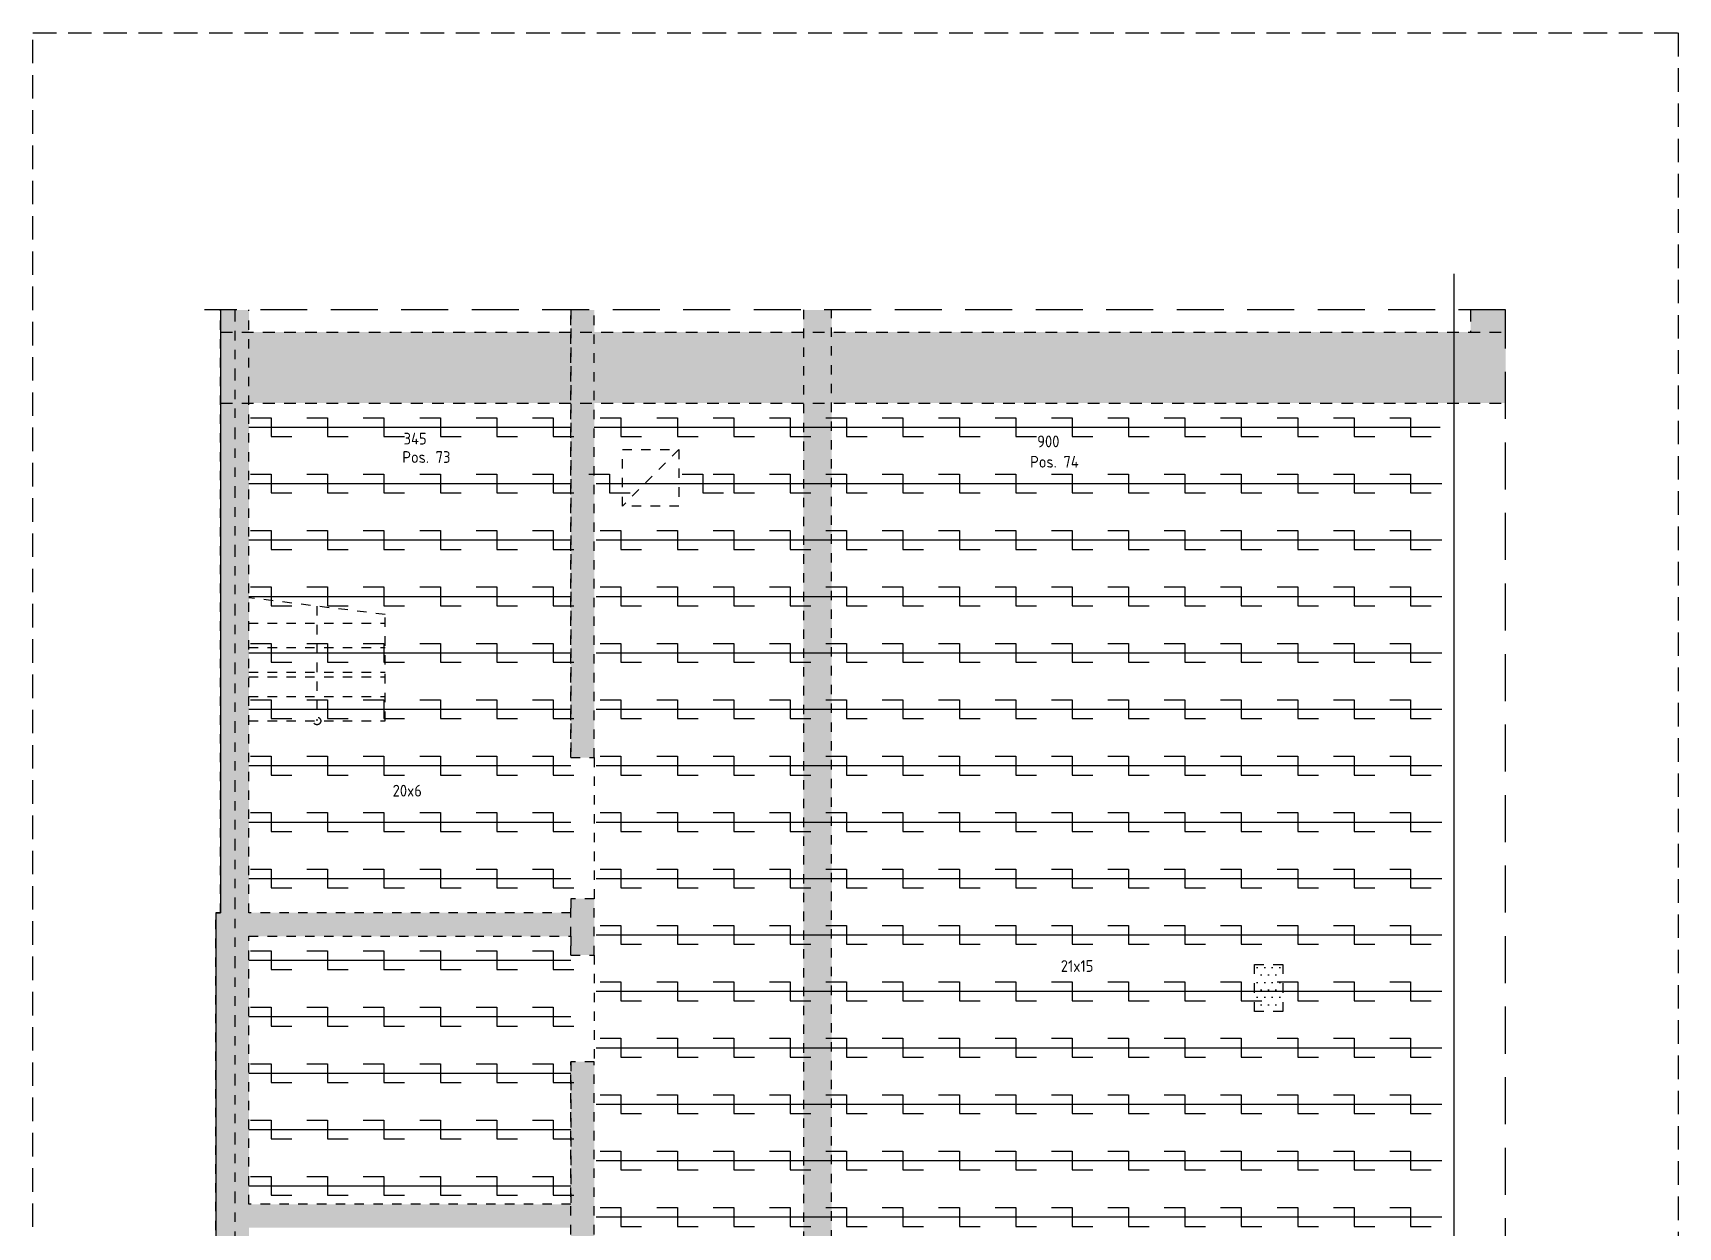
# Model space of a CAD drawing. Extents: x -59 to 99, y -34 to 56.
# Drawn here: x 56.7 to 74.21, y -20.62 to -7.92 of the extents above; entities that cross this region are included whole.
import ezdxf

# ---------------------------------------------------------------- set-up
doc = ezdxf.new("R2010")
doc.units = 0
doc.header["$LTSCALE"] = 0.5
for name, pattern in [('AUSGEZOGEN', [1000.01, 1000, 0.01]), ('DIVIDE2', [0.625, 0.25, -0.125, 0, -0.125, 0, -0.125]), ('DOT', [0.175, 0.05, -0.125]), ('GESTRICHELTX2', [1.5, 1, -0.5]), ('HIDDEN2', [0.187, 0.125, -0.062]), ('PUNKT', [0.175, 0.05, -0.125]), ('STRICHLINIE', [0.75, 0.5, -0.25]), ('VERDECKT', [0.375, 0.25, -0.125])]:
    doc.linetypes.add(name, pattern=pattern)
for name, color, linetype in [('AFB', 7, 'Continuous'), ('BETON', 7, 'Continuous'), ('DETAIL', 7, 'Continuous'), ('DRUEBER', 7, 'Continuous'), ('grau_dunkel', 7, 'Continuous'), ('grau_hell', 7, 'Continuous'), ('HILFE', 7, 'Continuous'), ('RND', 7, 'Continuous'), ('SCHRAFF', 7, 'Continuous'), ('VERDECKT', 7, 'Continuous'), ('Versprung oberseitig', 7, 'Continuous')]:
    doc.layers.add(name, color=color, linetype=linetype)
doc.layers.add('NOPLOT', color=7, linetype='Continuous', plot=False)
doc.styles.add('txt', font='isocp.shx')

msp = doc.modelspace()

# ---------------------------------------------------------------- hatches: boundary and pattern name
at = {"layer": 'grau_dunkel'}
msp.add_hatch(color=21, dxfattribs=at).paths.add_polyline_path([(72.37317, -11.10303), (72.37317, -10.86604), (72.00097, -10.86604), (72.00097, -11.10303)])
at = {"layer": 'grau_hell'}
msp.add_hatch(color=9, dxfattribs=at).paths.add_polyline_path([(72.37317, -11.85803), (72.37317, -11.10303), (58.70097, -11.10303), (58.70097, -11.85803)])
at = {"layer": 'SCHRAFF', "linetype": 'AUSGEZOGEN'}
h = msp.add_hatch(dxfattribs=at)
h.set_pattern_fill('DOTS', scale=0.05, double=1)
h.set_pattern_definition([(0, (52.35565, -48.23742), (0.0396875, 0.079375), [0, -0.079375])])
h.paths.add_polyline_path([(62.67597, -10.86604), (62.42597, -10.86604), (62.42597, -15.62803), (62.67597, -15.62803)])
h.paths.add_polyline_path([(72.37317, -31.45303), (72.37317, -31.15303), (71.42597, -31.15303), (71.42597, -24.70303), (71.66097, -24.70303), (71.66097, -24.45303), (71.04097, -24.45303), (71.04097, -24.70303), (71.17597, -24.70303), (71.17597, -31.15303), (65.17597, -31.15303), (65.17597, -24.70303), (69.03097, -24.70303), (69.03097, -24.45303), (64.80597, -24.45303), (64.80597, -24.70303), (64.92597, -24.70303), (64.92597, -31.15303), (59.00097, -31.15303), (59.00097, -24.70303), (62.79597, -24.70303), (62.79597, -24.45303), (62.67597, -24.45303), (62.67597, -23.70803), (62.42597, -23.70803), (62.42597, -24.45303), (59.00097, -24.45303), (59.00097, -20.62803), (62.42597, -20.62803), (62.42597, -21.69803), (62.67597, -21.69803), (62.67597, -18.86303), (62.42597, -18.86303), (62.42597, -20.37803), (59.00097, -20.37803), (59.00097, -17.52803), (62.42597, -17.52803), (62.42597, -17.72803), (62.67597, -17.72803), (62.67597, -17.12803), (62.42597, -17.12803), (62.42597, -17.27803), (59.00097, -17.27803), (59.00097, -10.86604), (58.70097, -10.86604), (58.70097, -17.27803), (58.65097, -17.27803), (58.65097, -31.45303)])
h = msp.add_hatch(dxfattribs=at)
h.set_pattern_fill('DOTS', scale=0.05, double=1)
h.paths.add_polyline_path([(65.20097, -11.85803), (64.90097, -11.85803), (64.90097, -22.20303), (65.95097, -22.20303), (65.95097, -21.95303), (65.20097, -21.95303)])
h.paths.add_polyline_path([(64.90097, -11.85803), (65.20097, -11.85803), (65.20097, -11.10303), (64.90097, -11.10303)])
h.paths.add_polyline_path([(64.90097, -10.86604), (64.90097, -11.10303), (65.20097, -11.10303), (65.20097, -10.86604)])
h = msp.add_hatch(dxfattribs=at)
h.set_pattern_fill('DOTS', scale=0.05, double=1)
h.paths.add_polyline_path([(70.00097, -17.82803), (69.70097, -17.82803), (69.70097, -18.32803), (70.00097, -18.32803)])

# ---------------------------------------------------------------- linework, layer by layer
at = {"layer": 'AFB', "color": 1, "linetype": 'DIVIDE2'}
msp.add_line((58.85097, -10.86604), (58.85097, -31.30303), dxfattribs=at)
at = {"layer": 'BETON', "color": 6, "linetype": 'AUSGEZOGEN'}
for p, q in [((58.70097, -10.86604), (58.70097, -17.27803)), ((58.70097, -17.27803), (58.65097, -17.27803)), ((58.65097, -17.27803), (58.65097, -31.45303))]:
    msp.add_line(p, q, dxfattribs=at)
at = {"layer": 'BETON', "color": 7, "linetype": 'DOT'}
msp.add_lwpolyline([(62.97597, -12.35303), (63.57597, -12.35303), (63.57597, -12.95303), (62.97597, -12.95303)], close=True, dxfattribs=at)
at = {"layer": 'DETAIL', "color": 102, "linetype": 'STRICHLINIE'}
msp.add_lwpolyline([(56.70327, -34.49404), (56.70327, -7.92118), (74.20802, -7.92118), (74.20802, -34.49404)], close=True, dxfattribs=at)
at = {"layer": 'DRUEBER', "color": 7, "linetype": 'PUNKT', "lineweight": -2}
for p, q in [((59.00097, -17.27803), (59.00097, -10.86604)), ((62.42597, -10.86604), (62.42597, -15.62803)), ((62.67597, -15.62803), (62.67597, -10.86604)), ((62.42597, -15.62803), (62.67597, -15.62803)), ((62.67597, -17.12803), (62.42597, -17.12803)), ((62.42597, -17.12803), (62.42597, -17.27803)), ((62.67597, -17.72803), (62.67597, -17.12803)), ((62.42597, -17.27803), (59.00097, -17.27803)), ((59.00097, -20.37803), (59.00097, -17.52803)), ((59.00097, -17.52803), (62.42597, -17.52803)), ((62.42597, -17.52803), (62.42597, -17.72803)), ((62.42597, -17.72803), (62.67597, -17.72803)), ((62.67597, -18.86303), (62.42597, -18.86303)), ((62.42597, -18.86303), (62.42597, -20.37803)), ((62.67597, -21.69803), (62.67597, -18.86303)), ((62.42597, -20.37803), (59.00097, -20.37803))]:
    msp.add_line(p, q, dxfattribs=at)
at = {"layer": 'DRUEBER', "color": 7, "linetype": 'PUNKT'}
for p, q in [((60.45097, -14.10708), (59.00097, -13.92803)), ((59.72597, -14.01755), (59.72597, -15.23803)), ((60.45097, -15.23803), (60.45097, -14.10708)), ((59.00097, -14.19803), (60.45097, -14.19803)), ((59.00097, -14.45803), (60.45097, -14.45803)), ((59.00097, -14.71803), (60.45097, -14.71803)), ((59.00097, -14.76755), (60.45097, -14.76755)), ((59.00097, -14.97803), (60.45097, -14.97803)), ((59.00097, -15.23803), (60.45097, -15.23803))]:
    msp.add_line(p, q, dxfattribs=at)
at = {"layer": 'DRUEBER', "color": 7, "linetype": 'PUNKT', "lineweight": -2}
for points in [[(72.37317, -31.45303), (58.65097, -31.45303), (58.65097, -17.27803), (58.70097, -17.27803), (58.70097, -10.86604)], [(64.90097, -10.86604), (64.90097, -22.20303), (65.95097, -22.20303), (65.95097, -21.95303), (65.20097, -21.95303), (65.20097, -10.86604)]]:
    msp.add_lwpolyline(points, dxfattribs=at)
msp.add_lwpolyline([(69.70097, -17.82803), (70.00097, -17.82803), (70.00097, -18.32803), (69.70097, -18.32803)], close=True, dxfattribs=at)
at = {"layer": 'DRUEBER', "color": 7, "linetype": 'PUNKT'}
msp.add_circle((59.72597, -15.23803), 0.04, dxfattribs=at)
at = {"layer": 'grau_dunkel', "color": 7, "linetype": 'DOT'}
msp.add_line((63.57597, -12.35303), (62.97597, -12.95303), dxfattribs=at)
at = {"layer": 'HILFE', "color": 102, "linetype": 'GESTRICHELTX2'}
for p, q in [((72.37317, -10.86604), (58.52908, -10.86604)), ((72.37317, -31.52641), (72.37317, -10.86604))]:
    msp.add_line(p, q, dxfattribs=at)
at = {"layer": 'NOPLOT', "color": 191, "linetype": 'AUSGEZOGEN'}
msp.add_line((71.82597, -20.80303), (71.82597, -10.48405), dxfattribs=at)
at = {"layer": 'RND', "color": 1, "linetype": 'AUSGEZOGEN'}
for points in [[(59.01846, -12.01303), (59.23846, -12.01303), (59.23846, -12.21303), (59.45846, -12.21303)], [(59.61846, -12.01303), (59.83846, -12.01303), (59.83846, -12.21303), (60.05846, -12.21303)], [(60.21846, -12.01303), (60.43846, -12.01303), (60.43846, -12.21303), (60.65846, -12.21303)], [(60.81846, -12.01303), (61.03846, -12.01303), (61.03846, -12.21303), (61.25846, -12.21303)], [(61.41846, -12.01303), (61.63846, -12.01303), (61.63846, -12.21303), (61.85846, -12.21303)], [(62.01846, -12.01303), (62.23846, -12.01303), (62.23846, -12.21303), (62.45846, -12.21303)], [(62.74045, -12.01303), (62.96045, -12.01303), (62.96045, -12.21303), (63.18045, -12.21303)], [(63.34045, -12.01303), (63.56045, -12.01303), (63.56045, -12.21303), (63.78045, -12.21303)], [(63.94045, -12.01303), (64.16045, -12.01303), (64.16045, -12.21303), (64.38045, -12.21303)], [(64.54045, -12.01303), (64.76045, -12.01303), (64.76045, -12.21303), (64.98045, -12.21303)], [(65.14045, -12.01303), (65.36045, -12.01303), (65.36045, -12.21303), (65.58045, -12.21303)], [(65.74045, -12.01303), (65.96045, -12.01303), (65.96045, -12.21303), (66.18045, -12.21303)], [(66.34045, -12.01303), (66.56045, -12.01303), (66.56045, -12.21303), (66.78045, -12.21303)], [(66.94045, -12.01303), (67.16045, -12.01303), (67.16045, -12.21303), (67.38045, -12.21303)], [(67.54045, -12.01303), (67.76045, -12.01303), (67.76045, -12.21303), (67.98045, -12.21303)], [(68.14045, -12.01303), (68.36045, -12.01303), (68.36045, -12.21303), (68.58045, -12.21303)], [(68.74045, -12.01303), (68.96045, -12.01303), (68.96045, -12.21303), (69.18045, -12.21303)], [(69.34045, -12.01303), (69.56045, -12.01303), (69.56045, -12.21303), (69.78045, -12.21303)], [(69.94045, -12.01303), (70.16045, -12.01303), (70.16045, -12.21303), (70.38045, -12.21303)], [(70.54045, -12.01303), (70.76045, -12.01303), (70.76045, -12.21303), (70.98045, -12.21303)], [(71.14045, -12.01303), (71.36045, -12.01303), (71.36045, -12.21303), (71.58045, -12.21303)], [(59.00097, -12.11303), (62.42597, -12.11303)], [(62.67597, -12.11303), (71.67597, -12.11303)], [(59.00097, -12.71303), (62.42597, -12.71303)], [(59.01846, -12.61303), (59.23846, -12.61303), (59.23846, -12.81303), (59.45846, -12.81303)], [(59.61846, -12.61303), (59.83846, -12.61303), (59.83846, -12.81303), (60.05846, -12.81303)], [(60.21846, -12.61303), (60.43846, -12.61303), (60.43846, -12.81303), (60.65846, -12.81303)], [(60.81846, -12.61303), (61.03846, -12.61303), (61.03846, -12.81303), (61.25846, -12.81303)], [(61.41846, -12.61303), (61.63846, -12.61303), (61.63846, -12.81303), (61.85846, -12.81303)], [(62.01846, -12.61303), (62.23846, -12.61303), (62.23846, -12.81303), (62.45846, -12.81303)], [(62.61975, -12.61303), (62.83975, -12.61303), (62.83975, -12.81303), (63.05975, -12.81303)], [(62.6951, -12.71303), (71.6951, -12.71303)], [(63.6107, -12.61303), (63.8307, -12.61303), (63.8307, -12.81303), (64.0507, -12.81303)], [(63.94045, -12.61303), (64.16045, -12.61303), (64.16045, -12.81303), (64.38045, -12.81303)], [(64.54045, -12.61303), (64.76045, -12.61303), (64.76045, -12.81303), (64.98045, -12.81303)], [(65.14045, -12.61303), (65.36045, -12.61303), (65.36045, -12.81303), (65.58045, -12.81303)], [(65.74045, -12.61303), (65.96045, -12.61303), (65.96045, -12.81303), (66.18045, -12.81303)], [(66.34045, -12.61303), (66.56045, -12.61303), (66.56045, -12.81303), (66.78045, -12.81303)], [(66.94045, -12.61303), (67.16045, -12.61303), (67.16045, -12.81303), (67.38045, -12.81303)], [(67.54045, -12.61303), (67.76045, -12.61303), (67.76045, -12.81303), (67.98045, -12.81303)], [(68.14045, -12.61303), (68.36045, -12.61303), (68.36045, -12.81303), (68.58045, -12.81303)], [(68.74045, -12.61303), (68.96045, -12.61303), (68.96045, -12.81303), (69.18045, -12.81303)], [(69.34045, -12.61303), (69.56045, -12.61303), (69.56045, -12.81303), (69.78045, -12.81303)], [(69.94045, -12.61303), (70.16045, -12.61303), (70.16045, -12.81303), (70.38045, -12.81303)], [(70.54045, -12.61303), (70.76045, -12.61303), (70.76045, -12.81303), (70.98045, -12.81303)], [(71.14045, -12.61303), (71.36045, -12.61303), (71.36045, -12.81303), (71.58045, -12.81303)], [(59.01846, -13.21303), (59.23846, -13.21303), (59.23846, -13.41303), (59.45846, -13.41303)], [(59.61846, -13.21303), (59.83846, -13.21303), (59.83846, -13.41303), (60.05846, -13.41303)], [(60.21846, -13.21303), (60.43846, -13.21303), (60.43846, -13.41303), (60.65846, -13.41303)], [(60.81846, -13.21303), (61.03846, -13.21303), (61.03846, -13.41303), (61.25846, -13.41303)], [(61.41846, -13.21303), (61.63846, -13.21303), (61.63846, -13.41303), (61.85846, -13.41303)], [(62.01846, -13.21303), (62.23846, -13.21303), (62.23846, -13.41303), (62.45846, -13.41303)], [(62.74045, -13.21303), (62.96045, -13.21303), (62.96045, -13.41303), (63.18045, -13.41303)], [(63.34045, -13.21303), (63.56045, -13.21303), (63.56045, -13.41303), (63.78045, -13.41303)], [(63.94045, -13.21303), (64.16045, -13.21303), (64.16045, -13.41303), (64.38045, -13.41303)], [(64.54045, -13.21303), (64.76045, -13.21303), (64.76045, -13.41303), (64.98045, -13.41303)], [(65.14045, -13.21303), (65.36045, -13.21303), (65.36045, -13.41303), (65.58045, -13.41303)], [(65.74045, -13.21303), (65.96045, -13.21303), (65.96045, -13.41303), (66.18045, -13.41303)], [(66.34045, -13.21303), (66.56045, -13.21303), (66.56045, -13.41303), (66.78045, -13.41303)], [(66.94045, -13.21303), (67.16045, -13.21303), (67.16045, -13.41303), (67.38045, -13.41303)], [(67.54045, -13.21303), (67.76045, -13.21303), (67.76045, -13.41303), (67.98045, -13.41303)], [(68.14045, -13.21303), (68.36045, -13.21303), (68.36045, -13.41303), (68.58045, -13.41303)], [(68.74045, -13.21303), (68.96045, -13.21303), (68.96045, -13.41303), (69.18045, -13.41303)], [(69.34045, -13.21303), (69.56045, -13.21303), (69.56045, -13.41303), (69.78045, -13.41303)], [(69.94045, -13.21303), (70.16045, -13.21303), (70.16045, -13.41303), (70.38045, -13.41303)], [(70.54045, -13.21303), (70.76045, -13.21303), (70.76045, -13.41303), (70.98045, -13.41303)], [(71.14045, -13.21303), (71.36045, -13.21303), (71.36045, -13.41303), (71.58045, -13.41303)], [(59.00097, -13.31303), (62.42597, -13.31303)], [(62.6951, -13.31303), (71.6951, -13.31303)], [(59.01846, -13.81303), (59.23846, -13.81303), (59.23846, -14.01303), (59.45846, -14.01303)], [(59.61846, -13.81303), (59.83846, -13.81303), (59.83846, -14.01303), (60.05846, -14.01303)], [(60.21846, -13.81303), (60.43846, -13.81303), (60.43846, -14.01303), (60.65846, -14.01303)], [(60.81846, -13.81303), (61.03846, -13.81303), (61.03846, -14.01303), (61.25846, -14.01303)], [(61.41846, -13.81303), (61.63846, -13.81303), (61.63846, -14.01303), (61.85846, -14.01303)], [(62.01846, -13.81303), (62.23846, -13.81303), (62.23846, -14.01303), (62.45846, -14.01303)], [(62.74045, -13.81303), (62.96045, -13.81303), (62.96045, -14.01303), (63.18045, -14.01303)], [(63.34045, -13.81303), (63.56045, -13.81303), (63.56045, -14.01303), (63.78045, -14.01303)], [(63.94045, -13.81303), (64.16045, -13.81303), (64.16045, -14.01303), (64.38045, -14.01303)], [(64.54045, -13.81303), (64.76045, -13.81303), (64.76045, -14.01303), (64.98045, -14.01303)], [(65.14045, -13.81303), (65.36045, -13.81303), (65.36045, -14.01303), (65.58045, -14.01303)], [(65.74045, -13.81303), (65.96045, -13.81303), (65.96045, -14.01303), (66.18045, -14.01303)], [(66.34045, -13.81303), (66.56045, -13.81303), (66.56045, -14.01303), (66.78045, -14.01303)], [(66.94045, -13.81303), (67.16045, -13.81303), (67.16045, -14.01303), (67.38045, -14.01303)], [(67.54045, -13.81303), (67.76045, -13.81303), (67.76045, -14.01303), (67.98045, -14.01303)], [(68.14045, -13.81303), (68.36045, -13.81303), (68.36045, -14.01303), (68.58045, -14.01303)], [(68.74045, -13.81303), (68.96045, -13.81303), (68.96045, -14.01303), (69.18045, -14.01303)], [(69.34045, -13.81303), (69.56045, -13.81303), (69.56045, -14.01303), (69.78045, -14.01303)], [(69.94045, -13.81303), (70.16045, -13.81303), (70.16045, -14.01303), (70.38045, -14.01303)], [(70.54045, -13.81303), (70.76045, -13.81303), (70.76045, -14.01303), (70.98045, -14.01303)], [(71.14045, -13.81303), (71.36045, -13.81303), (71.36045, -14.01303), (71.58045, -14.01303)], [(59.00097, -13.91303), (62.42597, -13.91303)], [(62.6951, -13.91303), (71.6951, -13.91303)], [(59.00097, -14.51303), (62.42597, -14.51303)], [(59.01846, -14.41303), (59.23846, -14.41303), (59.23846, -14.61303), (59.45846, -14.61303)], [(59.61846, -14.41303), (59.83846, -14.41303), (59.83846, -14.61303), (60.05846, -14.61303)], [(60.21846, -14.41303), (60.43846, -14.41303), (60.43846, -14.61303), (60.65846, -14.61303)], [(60.81846, -14.41303), (61.03846, -14.41303), (61.03846, -14.61303), (61.25846, -14.61303)], [(61.41846, -14.41303), (61.63846, -14.41303), (61.63846, -14.61303), (61.85846, -14.61303)], [(62.01846, -14.41303), (62.23846, -14.41303), (62.23846, -14.61303), (62.45846, -14.61303)], [(62.6951, -14.51303), (71.6951, -14.51303)], [(62.74045, -14.41303), (62.96045, -14.41303), (62.96045, -14.61303), (63.18045, -14.61303)], [(63.34045, -14.41303), (63.56045, -14.41303), (63.56045, -14.61303), (63.78045, -14.61303)], [(63.94045, -14.41303), (64.16045, -14.41303), (64.16045, -14.61303), (64.38045, -14.61303)], [(64.54045, -14.41303), (64.76045, -14.41303), (64.76045, -14.61303), (64.98045, -14.61303)], [(65.14045, -14.41303), (65.36045, -14.41303), (65.36045, -14.61303), (65.58045, -14.61303)], [(65.74045, -14.41303), (65.96045, -14.41303), (65.96045, -14.61303), (66.18045, -14.61303)], [(66.34045, -14.41303), (66.56045, -14.41303), (66.56045, -14.61303), (66.78045, -14.61303)], [(66.94045, -14.41303), (67.16045, -14.41303), (67.16045, -14.61303), (67.38045, -14.61303)], [(67.54045, -14.41303), (67.76045, -14.41303), (67.76045, -14.61303), (67.98045, -14.61303)], [(68.14045, -14.41303), (68.36045, -14.41303), (68.36045, -14.61303), (68.58045, -14.61303)], [(68.74045, -14.41303), (68.96045, -14.41303), (68.96045, -14.61303), (69.18045, -14.61303)], [(69.34045, -14.41303), (69.56045, -14.41303), (69.56045, -14.61303), (69.78045, -14.61303)], [(69.94045, -14.41303), (70.16045, -14.41303), (70.16045, -14.61303), (70.38045, -14.61303)], [(70.54045, -14.41303), (70.76045, -14.41303), (70.76045, -14.61303), (70.98045, -14.61303)], [(71.14045, -14.41303), (71.36045, -14.41303), (71.36045, -14.61303), (71.58045, -14.61303)], [(59.01846, -15.01303), (59.23846, -15.01303), (59.23846, -15.21303), (59.45846, -15.21303)], [(59.61846, -15.01303), (59.83846, -15.01303), (59.83846, -15.21303), (60.05846, -15.21303)], [(60.21846, -15.01303), (60.43846, -15.01303), (60.43846, -15.21303), (60.65846, -15.21303)], [(60.81846, -15.01303), (61.03846, -15.01303), (61.03846, -15.21303), (61.25846, -15.21303)], [(61.41846, -15.01303), (61.63846, -15.01303), (61.63846, -15.21303), (61.85846, -15.21303)], [(62.01846, -15.01303), (62.23846, -15.01303), (62.23846, -15.21303), (62.45846, -15.21303)], [(62.74045, -15.01303), (62.96045, -15.01303), (62.96045, -15.21303), (63.18045, -15.21303)], [(63.34045, -15.01303), (63.56045, -15.01303), (63.56045, -15.21303), (63.78045, -15.21303)], [(63.94045, -15.01303), (64.16045, -15.01303), (64.16045, -15.21303), (64.38045, -15.21303)], [(64.54045, -15.01303), (64.76045, -15.01303), (64.76045, -15.21303), (64.98045, -15.21303)], [(65.14045, -15.01303), (65.36045, -15.01303), (65.36045, -15.21303), (65.58045, -15.21303)], [(65.74045, -15.01303), (65.96045, -15.01303), (65.96045, -15.21303), (66.18045, -15.21303)], [(66.34045, -15.01303), (66.56045, -15.01303), (66.56045, -15.21303), (66.78045, -15.21303)], [(66.94045, -15.01303), (67.16045, -15.01303), (67.16045, -15.21303), (67.38045, -15.21303)], [(67.54045, -15.01303), (67.76045, -15.01303), (67.76045, -15.21303), (67.98045, -15.21303)], [(68.14045, -15.01303), (68.36045, -15.01303), (68.36045, -15.21303), (68.58045, -15.21303)], [(68.74045, -15.01303), (68.96045, -15.01303), (68.96045, -15.21303), (69.18045, -15.21303)], [(69.34045, -15.01303), (69.56045, -15.01303), (69.56045, -15.21303), (69.78045, -15.21303)], [(69.94045, -15.01303), (70.16045, -15.01303), (70.16045, -15.21303), (70.38045, -15.21303)], [(70.54045, -15.01303), (70.76045, -15.01303), (70.76045, -15.21303), (70.98045, -15.21303)], [(71.14045, -15.01303), (71.36045, -15.01303), (71.36045, -15.21303), (71.58045, -15.21303)], [(59.00097, -15.11303), (62.42597, -15.11303)], [(62.6951, -15.11303), (71.6951, -15.11303)], [(59.00097, -15.71303), (62.42597, -15.71303)], [(59.01846, -15.61303), (59.23846, -15.61303), (59.23846, -15.81303), (59.45846, -15.81303)], [(59.61846, -15.61303), (59.83846, -15.61303), (59.83846, -15.81303), (60.05846, -15.81303)], [(60.21846, -15.61303), (60.43846, -15.61303), (60.43846, -15.81303), (60.65846, -15.81303)], [(60.81846, -15.61303), (61.03846, -15.61303), (61.03846, -15.81303), (61.25846, -15.81303)], [(61.41846, -15.61303), (61.63846, -15.61303), (61.63846, -15.81303), (61.85846, -15.81303)], [(62.01846, -15.61303), (62.23846, -15.61303), (62.23846, -15.81303), (62.45846, -15.81303)], [(62.6951, -15.71303), (71.6951, -15.71303)], [(62.74045, -15.61303), (62.96045, -15.61303), (62.96045, -15.81303), (63.18045, -15.81303)], [(63.34045, -15.61303), (63.56045, -15.61303), (63.56045, -15.81303), (63.78045, -15.81303)], [(63.94045, -15.61303), (64.16045, -15.61303), (64.16045, -15.81303), (64.38045, -15.81303)], [(64.54045, -15.61303), (64.76045, -15.61303), (64.76045, -15.81303), (64.98045, -15.81303)], [(65.14045, -15.61303), (65.36045, -15.61303), (65.36045, -15.81303), (65.58045, -15.81303)], [(65.74045, -15.61303), (65.96045, -15.61303), (65.96045, -15.81303), (66.18045, -15.81303)], [(66.34045, -15.61303), (66.56045, -15.61303), (66.56045, -15.81303), (66.78045, -15.81303)], [(66.94045, -15.61303), (67.16045, -15.61303), (67.16045, -15.81303), (67.38045, -15.81303)], [(67.54045, -15.61303), (67.76045, -15.61303), (67.76045, -15.81303), (67.98045, -15.81303)], [(68.14045, -15.61303), (68.36045, -15.61303), (68.36045, -15.81303), (68.58045, -15.81303)], [(68.74045, -15.61303), (68.96045, -15.61303), (68.96045, -15.81303), (69.18045, -15.81303)], [(69.34045, -15.61303), (69.56045, -15.61303), (69.56045, -15.81303), (69.78045, -15.81303)], [(69.94045, -15.61303), (70.16045, -15.61303), (70.16045, -15.81303), (70.38045, -15.81303)], [(70.54045, -15.61303), (70.76045, -15.61303), (70.76045, -15.81303), (70.98045, -15.81303)], [(71.14045, -15.61303), (71.36045, -15.61303), (71.36045, -15.81303), (71.58045, -15.81303)], [(59.01846, -16.21303), (59.23846, -16.21303), (59.23846, -16.41303), (59.45846, -16.41303)], [(59.61846, -16.21303), (59.83846, -16.21303), (59.83846, -16.41303), (60.05846, -16.41303)], [(60.21846, -16.21303), (60.43846, -16.21303), (60.43846, -16.41303), (60.65846, -16.41303)], [(60.81846, -16.21303), (61.03846, -16.21303), (61.03846, -16.41303), (61.25846, -16.41303)], [(61.41846, -16.21303), (61.63846, -16.21303), (61.63846, -16.41303), (61.85846, -16.41303)], [(62.01846, -16.21303), (62.23846, -16.21303), (62.23846, -16.41303), (62.45846, -16.41303)], [(62.74045, -16.21303), (62.96045, -16.21303), (62.96045, -16.41303), (63.18045, -16.41303)], [(63.34045, -16.21303), (63.56045, -16.21303), (63.56045, -16.41303), (63.78045, -16.41303)], [(63.94045, -16.21303), (64.16045, -16.21303), (64.16045, -16.41303), (64.38045, -16.41303)], [(64.54045, -16.21303), (64.76045, -16.21303), (64.76045, -16.41303), (64.98045, -16.41303)], [(65.14045, -16.21303), (65.36045, -16.21303), (65.36045, -16.41303), (65.58045, -16.41303)], [(65.74045, -16.21303), (65.96045, -16.21303), (65.96045, -16.41303), (66.18045, -16.41303)], [(66.34045, -16.21303), (66.56045, -16.21303), (66.56045, -16.41303), (66.78045, -16.41303)], [(66.94045, -16.21303), (67.16045, -16.21303), (67.16045, -16.41303), (67.38045, -16.41303)], [(67.54045, -16.21303), (67.76045, -16.21303), (67.76045, -16.41303), (67.98045, -16.41303)], [(68.14045, -16.21303), (68.36045, -16.21303), (68.36045, -16.41303), (68.58045, -16.41303)], [(68.74045, -16.21303), (68.96045, -16.21303), (68.96045, -16.41303), (69.18045, -16.41303)], [(69.34045, -16.21303), (69.56045, -16.21303), (69.56045, -16.41303), (69.78045, -16.41303)], [(69.94045, -16.21303), (70.16045, -16.21303), (70.16045, -16.41303), (70.38045, -16.41303)], [(70.54045, -16.21303), (70.76045, -16.21303), (70.76045, -16.41303), (70.98045, -16.41303)], [(71.14045, -16.21303), (71.36045, -16.21303), (71.36045, -16.41303), (71.58045, -16.41303)], [(59.00097, -16.31303), (62.42597, -16.31303)], [(62.6951, -16.31303), (71.6951, -16.31303)], [(59.00097, -16.91303), (62.42597, -16.91303)], [(59.01846, -16.81303), (59.23846, -16.81303), (59.23846, -17.01303), (59.45846, -17.01303)], [(59.61846, -16.81303), (59.83846, -16.81303), (59.83846, -17.01303), (60.05846, -17.01303)], [(60.21846, -16.81303), (60.43846, -16.81303), (60.43846, -17.01303), (60.65846, -17.01303)], [(60.81846, -16.81303), (61.03846, -16.81303), (61.03846, -17.01303), (61.25846, -17.01303)], [(61.41846, -16.81303), (61.63846, -16.81303), (61.63846, -17.01303), (61.85846, -17.01303)], [(62.01846, -16.81303), (62.23846, -16.81303), (62.23846, -17.01303), (62.45846, -17.01303)], [(62.6951, -16.91303), (71.6951, -16.91303)], [(62.74045, -16.81303), (62.96045, -16.81303), (62.96045, -17.01303), (63.18045, -17.01303)], [(63.34045, -16.81303), (63.56045, -16.81303), (63.56045, -17.01303), (63.78045, -17.01303)], [(63.94045, -16.81303), (64.16045, -16.81303), (64.16045, -17.01303), (64.38045, -17.01303)], [(64.54045, -16.81303), (64.76045, -16.81303), (64.76045, -17.01303), (64.98045, -17.01303)], [(65.14045, -16.81303), (65.36045, -16.81303), (65.36045, -17.01303), (65.58045, -17.01303)], [(65.74045, -16.81303), (65.96045, -16.81303), (65.96045, -17.01303), (66.18045, -17.01303)], [(66.34045, -16.81303), (66.56045, -16.81303), (66.56045, -17.01303), (66.78045, -17.01303)], [(66.94045, -16.81303), (67.16045, -16.81303), (67.16045, -17.01303), (67.38045, -17.01303)], [(67.54045, -16.81303), (67.76045, -16.81303), (67.76045, -17.01303), (67.98045, -17.01303)], [(68.14045, -16.81303), (68.36045, -16.81303), (68.36045, -17.01303), (68.58045, -17.01303)], [(68.74045, -16.81303), (68.96045, -16.81303), (68.96045, -17.01303), (69.18045, -17.01303)], [(69.34045, -16.81303), (69.56045, -16.81303), (69.56045, -17.01303), (69.78045, -17.01303)], [(69.94045, -16.81303), (70.16045, -16.81303), (70.16045, -17.01303), (70.38045, -17.01303)], [(70.54045, -16.81303), (70.76045, -16.81303), (70.76045, -17.01303), (70.98045, -17.01303)], [(71.14045, -16.81303), (71.36045, -16.81303), (71.36045, -17.01303), (71.58045, -17.01303)], [(62.74045, -17.41303), (62.96045, -17.41303), (62.96045, -17.61303), (63.18045, -17.61303)], [(63.34045, -17.41303), (63.56045, -17.41303), (63.56045, -17.61303), (63.78045, -17.61303)], [(63.94045, -17.41303), (64.16045, -17.41303), (64.16045, -17.61303), (64.38045, -17.61303)], [(64.54045, -17.41303), (64.76045, -17.41303), (64.76045, -17.61303), (64.98045, -17.61303)], [(65.14045, -17.41303), (65.36045, -17.41303), (65.36045, -17.61303), (65.58045, -17.61303)], [(65.74045, -17.41303), (65.96045, -17.41303), (65.96045, -17.61303), (66.18045, -17.61303)], [(66.34045, -17.41303), (66.56045, -17.41303), (66.56045, -17.61303), (66.78045, -17.61303)], [(66.94045, -17.41303), (67.16045, -17.41303), (67.16045, -17.61303), (67.38045, -17.61303)], [(67.54045, -17.41303), (67.76045, -17.41303), (67.76045, -17.61303), (67.98045, -17.61303)], [(68.14045, -17.41303), (68.36045, -17.41303), (68.36045, -17.61303), (68.58045, -17.61303)], [(68.74045, -17.41303), (68.96045, -17.41303), (68.96045, -17.61303), (69.18045, -17.61303)], [(69.34045, -17.41303), (69.56045, -17.41303), (69.56045, -17.61303), (69.78045, -17.61303)], [(69.94045, -17.41303), (70.16045, -17.41303), (70.16045, -17.61303), (70.38045, -17.61303)], [(70.54045, -17.41303), (70.76045, -17.41303), (70.76045, -17.61303), (70.98045, -17.61303)], [(71.14045, -17.41303), (71.36045, -17.41303), (71.36045, -17.61303), (71.58045, -17.61303)], [(62.6951, -17.51303), (71.6951, -17.51303)], [(59.00097, -17.78278), (62.42597, -17.78278)], [(59.01846, -17.68278), (59.23846, -17.68278), (59.23846, -17.88278), (59.45846, -17.88278)], [(59.61846, -17.68278), (59.83846, -17.68278), (59.83846, -17.88278), (60.05846, -17.88278)], [(60.21846, -17.68278), (60.43846, -17.68278), (60.43846, -17.88278), (60.65846, -17.88278)], [(60.81846, -17.68278), (61.03846, -17.68278), (61.03846, -17.88278), (61.25846, -17.88278)], [(61.41846, -17.68278), (61.63846, -17.68278), (61.63846, -17.88278), (61.85846, -17.88278)], [(62.01846, -17.68278), (62.23846, -17.68278), (62.23846, -17.88278), (62.45846, -17.88278)], [(62.74045, -18.01303), (62.96045, -18.01303), (62.96045, -18.21303), (63.18045, -18.21303)], [(63.34045, -18.01303), (63.56045, -18.01303), (63.56045, -18.21303), (63.78045, -18.21303)], [(63.94045, -18.01303), (64.16045, -18.01303), (64.16045, -18.21303), (64.38045, -18.21303)], [(64.54045, -18.01303), (64.76045, -18.01303), (64.76045, -18.21303), (64.98045, -18.21303)], [(65.14045, -18.01303), (65.36045, -18.01303), (65.36045, -18.21303), (65.58045, -18.21303)], [(65.74045, -18.01303), (65.96045, -18.01303), (65.96045, -18.21303), (66.18045, -18.21303)], [(66.34045, -18.01303), (66.56045, -18.01303), (66.56045, -18.21303), (66.78045, -18.21303)], [(66.94045, -18.01303), (67.16045, -18.01303), (67.16045, -18.21303), (67.38045, -18.21303)], [(67.54045, -18.01303), (67.76045, -18.01303), (67.76045, -18.21303), (67.98045, -18.21303)], [(68.14045, -18.01303), (68.36045, -18.01303), (68.36045, -18.21303), (68.58045, -18.21303)], [(68.74045, -18.01303), (68.96045, -18.01303), (68.96045, -18.21303), (69.18045, -18.21303)], [(69.34045, -18.01303), (69.56045, -18.01303), (69.56045, -18.21303), (69.78045, -18.21303)], [(69.94045, -18.01303), (70.16045, -18.01303), (70.16045, -18.21303), (70.38045, -18.21303)], [(70.54045, -18.01303), (70.76045, -18.01303), (70.76045, -18.21303), (70.98045, -18.21303)], [(71.14045, -18.01303), (71.36045, -18.01303), (71.36045, -18.21303), (71.58045, -18.21303)], [(62.6951, -18.11303), (71.6951, -18.11303)], [(59.01846, -18.28278), (59.23846, -18.28278), (59.23846, -18.48278), (59.45846, -18.48278)], [(59.61846, -18.28278), (59.83846, -18.28278), (59.83846, -18.48278), (60.05846, -18.48278)], [(60.21846, -18.28278), (60.43846, -18.28278), (60.43846, -18.48278), (60.65846, -18.48278)], [(60.81846, -18.28278), (61.03846, -18.28278), (61.03846, -18.48278), (61.25846, -18.48278)], [(61.41846, -18.28278), (61.63846, -18.28278), (61.63846, -18.48278), (61.85846, -18.48278)], [(62.01846, -18.28278), (62.23846, -18.28278), (62.23846, -18.48278), (62.45846, -18.48278)], [(59.00097, -18.38278), (62.42597, -18.38278)], [(62.6951, -18.71303), (71.6951, -18.71303)], [(62.74045, -18.61303), (62.96045, -18.61303), (62.96045, -18.81303), (63.18045, -18.81303)], [(63.34045, -18.61303), (63.56045, -18.61303), (63.56045, -18.81303), (63.78045, -18.81303)], [(63.94045, -18.61303), (64.16045, -18.61303), (64.16045, -18.81303), (64.38045, -18.81303)], [(64.54045, -18.61303), (64.76045, -18.61303), (64.76045, -18.81303), (64.98045, -18.81303)], [(65.14045, -18.61303), (65.36045, -18.61303), (65.36045, -18.81303), (65.58045, -18.81303)], [(65.74045, -18.61303), (65.96045, -18.61303), (65.96045, -18.81303), (66.18045, -18.81303)], [(66.34045, -18.61303), (66.56045, -18.61303), (66.56045, -18.81303), (66.78045, -18.81303)], [(66.94045, -18.61303), (67.16045, -18.61303), (67.16045, -18.81303), (67.38045, -18.81303)], [(67.54045, -18.61303), (67.76045, -18.61303), (67.76045, -18.81303), (67.98045, -18.81303)], [(68.14045, -18.61303), (68.36045, -18.61303), (68.36045, -18.81303), (68.58045, -18.81303)], [(68.74045, -18.61303), (68.96045, -18.61303), (68.96045, -18.81303), (69.18045, -18.81303)], [(69.34045, -18.61303), (69.56045, -18.61303), (69.56045, -18.81303), (69.78045, -18.81303)], [(69.94045, -18.61303), (70.16045, -18.61303), (70.16045, -18.81303), (70.38045, -18.81303)], [(70.54045, -18.61303), (70.76045, -18.61303), (70.76045, -18.81303), (70.98045, -18.81303)], [(71.14045, -18.61303), (71.36045, -18.61303), (71.36045, -18.81303), (71.58045, -18.81303)], [(59.01846, -18.88278), (59.23846, -18.88278), (59.23846, -19.08278), (59.45846, -19.08278)], [(59.61846, -18.88278), (59.83846, -18.88278), (59.83846, -19.08278), (60.05846, -19.08278)], [(60.21846, -18.88278), (60.43846, -18.88278), (60.43846, -19.08278), (60.65846, -19.08278)], [(60.81846, -18.88278), (61.03846, -18.88278), (61.03846, -19.08278), (61.25846, -19.08278)], [(61.41846, -18.88278), (61.63846, -18.88278), (61.63846, -19.08278), (61.85846, -19.08278)], [(62.01846, -18.88278), (62.23846, -18.88278), (62.23846, -19.08278), (62.45846, -19.08278)], [(59.00097, -18.98278), (62.42597, -18.98278)], [(62.74045, -19.21303), (62.96045, -19.21303), (62.96045, -19.41303), (63.18045, -19.41303)], [(63.34045, -19.21303), (63.56045, -19.21303), (63.56045, -19.41303), (63.78045, -19.41303)], [(63.94045, -19.21303), (64.16045, -19.21303), (64.16045, -19.41303), (64.38045, -19.41303)], [(64.54045, -19.21303), (64.76045, -19.21303), (64.76045, -19.41303), (64.98045, -19.41303)], [(65.14045, -19.21303), (65.36045, -19.21303), (65.36045, -19.41303), (65.58045, -19.41303)], [(65.74045, -19.21303), (65.96045, -19.21303), (65.96045, -19.41303), (66.18045, -19.41303)], [(66.34045, -19.21303), (66.56045, -19.21303), (66.56045, -19.41303), (66.78045, -19.41303)], [(66.94045, -19.21303), (67.16045, -19.21303), (67.16045, -19.41303), (67.38045, -19.41303)], [(67.54045, -19.21303), (67.76045, -19.21303), (67.76045, -19.41303), (67.98045, -19.41303)], [(68.14045, -19.21303), (68.36045, -19.21303), (68.36045, -19.41303), (68.58045, -19.41303)], [(68.74045, -19.21303), (68.96045, -19.21303), (68.96045, -19.41303), (69.18045, -19.41303)], [(69.34045, -19.21303), (69.56045, -19.21303), (69.56045, -19.41303), (69.78045, -19.41303)], [(69.94045, -19.21303), (70.16045, -19.21303), (70.16045, -19.41303), (70.38045, -19.41303)], [(70.54045, -19.21303), (70.76045, -19.21303), (70.76045, -19.41303), (70.98045, -19.41303)], [(71.14045, -19.21303), (71.36045, -19.21303), (71.36045, -19.41303), (71.58045, -19.41303)], [(62.6951, -19.31303), (71.6951, -19.31303)], [(59.00097, -19.58278), (62.42597, -19.58278)], [(59.01846, -19.48278), (59.23846, -19.48278), (59.23846, -19.68278), (59.45846, -19.68278)], [(59.61846, -19.48278), (59.83846, -19.48278), (59.83846, -19.68278), (60.05846, -19.68278)], [(60.21846, -19.48278), (60.43846, -19.48278), (60.43846, -19.68278), (60.65846, -19.68278)], [(60.81846, -19.48278), (61.03846, -19.48278), (61.03846, -19.68278), (61.25846, -19.68278)], [(61.41846, -19.48278), (61.63846, -19.48278), (61.63846, -19.68278), (61.85846, -19.68278)], [(62.01846, -19.48278), (62.23846, -19.48278), (62.23846, -19.68278), (62.45846, -19.68278)], [(62.6951, -19.91303), (71.6951, -19.91303)], [(62.74045, -19.81303), (62.96045, -19.81303), (62.96045, -20.01303), (63.18045, -20.01303)], [(63.34045, -19.81303), (63.56045, -19.81303), (63.56045, -20.01303), (63.78045, -20.01303)], [(63.94045, -19.81303), (64.16045, -19.81303), (64.16045, -20.01303), (64.38045, -20.01303)], [(64.54045, -19.81303), (64.76045, -19.81303), (64.76045, -20.01303), (64.98045, -20.01303)], [(65.14045, -19.81303), (65.36045, -19.81303), (65.36045, -20.01303), (65.58045, -20.01303)], [(65.74045, -19.81303), (65.96045, -19.81303), (65.96045, -20.01303), (66.18045, -20.01303)], [(66.34045, -19.81303), (66.56045, -19.81303), (66.56045, -20.01303), (66.78045, -20.01303)], [(66.94045, -19.81303), (67.16045, -19.81303), (67.16045, -20.01303), (67.38045, -20.01303)], [(67.54045, -19.81303), (67.76045, -19.81303), (67.76045, -20.01303), (67.98045, -20.01303)], [(68.14045, -19.81303), (68.36045, -19.81303), (68.36045, -20.01303), (68.58045, -20.01303)], [(68.74045, -19.81303), (68.96045, -19.81303), (68.96045, -20.01303), (69.18045, -20.01303)], [(69.34045, -19.81303), (69.56045, -19.81303), (69.56045, -20.01303), (69.78045, -20.01303)], [(69.94045, -19.81303), (70.16045, -19.81303), (70.16045, -20.01303), (70.38045, -20.01303)], [(70.54045, -19.81303), (70.76045, -19.81303), (70.76045, -20.01303), (70.98045, -20.01303)], [(71.14045, -19.81303), (71.36045, -19.81303), (71.36045, -20.01303), (71.58045, -20.01303)], [(59.01846, -20.08278), (59.23846, -20.08278), (59.23846, -20.28278), (59.45846, -20.28278)], [(59.61846, -20.08278), (59.83846, -20.08278), (59.83846, -20.28278), (60.05846, -20.28278)], [(60.21846, -20.08278), (60.43846, -20.08278), (60.43846, -20.28278), (60.65846, -20.28278)], [(60.81846, -20.08278), (61.03846, -20.08278), (61.03846, -20.28278), (61.25846, -20.28278)], [(61.41846, -20.08278), (61.63846, -20.08278), (61.63846, -20.28278), (61.85846, -20.28278)], [(62.01846, -20.08278), (62.23846, -20.08278), (62.23846, -20.28278), (62.45846, -20.28278)], [(59.00097, -20.18278), (62.42597, -20.18278)], [(62.74045, -20.41303), (62.96045, -20.41303), (62.96045, -20.61303), (63.18045, -20.61303)], [(63.34045, -20.41303), (63.56045, -20.41303), (63.56045, -20.61303), (63.78045, -20.61303)], [(63.94045, -20.41303), (64.16045, -20.41303), (64.16045, -20.61303), (64.38045, -20.61303)], [(64.54045, -20.41303), (64.76045, -20.41303), (64.76045, -20.61303), (64.98045, -20.61303)], [(65.14045, -20.41303), (65.36045, -20.41303), (65.36045, -20.61303), (65.58045, -20.61303)], [(65.74045, -20.41303), (65.96045, -20.41303), (65.96045, -20.61303), (66.18045, -20.61303)], [(66.34045, -20.41303), (66.56045, -20.41303), (66.56045, -20.61303), (66.78045, -20.61303)], [(66.94045, -20.41303), (67.16045, -20.41303), (67.16045, -20.61303), (67.38045, -20.61303)], [(67.54045, -20.41303), (67.76045, -20.41303), (67.76045, -20.61303), (67.98045, -20.61303)], [(68.14045, -20.41303), (68.36045, -20.41303), (68.36045, -20.61303), (68.58045, -20.61303)], [(68.74045, -20.41303), (68.96045, -20.41303), (68.96045, -20.61303), (69.18045, -20.61303)], [(69.34045, -20.41303), (69.56045, -20.41303), (69.56045, -20.61303), (69.78045, -20.61303)], [(69.94045, -20.41303), (70.16045, -20.41303), (70.16045, -20.61303), (70.38045, -20.61303)], [(70.54045, -20.41303), (70.76045, -20.41303), (70.76045, -20.61303), (70.98045, -20.61303)], [(71.14045, -20.41303), (71.36045, -20.41303), (71.36045, -20.61303), (71.58045, -20.61303)], [(62.6951, -20.51303), (71.6951, -20.51303)]]:
    msp.add_lwpolyline(points, dxfattribs=at)
at = {"layer": 'VERDECKT', "color": 7, "linetype": 'VERDECKT'}
for p, q in [((72.00097, -10.86604), (72.00097, -11.10303)), ((58.70097, -11.10303), (72.37317, -11.10303)), ((58.70097, -11.85803), (72.37317, -11.85803))]:
    msp.add_line(p, q, dxfattribs=at)
at = {"layer": 'Versprung oberseitig', "color": 1, "linetype": 'HIDDEN2'}
for p, q in [((62.42597, -15.62803), (62.42597, -10.86604)), ((62.42597, -15.62803), (62.67597, -15.62803)), ((62.67597, -15.62803), (62.67597, -17.12803)), ((62.42597, -17.72803), (62.42597, -17.12803)), ((62.67597, -17.12803), (62.42597, -17.12803)), ((62.42597, -17.72803), (62.67597, -17.72803)), ((62.67597, -17.72803), (62.67597, -18.86303)), ((62.42597, -21.69803), (62.42597, -18.86303)), ((62.67597, -18.86303), (62.42597, -18.86303))]:
    msp.add_line(p, q, dxfattribs=at)

# ---------------------------------------------------------------- texts
at = {"layer": 'NOPLOT', "color": 191, "linetype": 'Continuous', "style": 'txt'}
for s, p in [('345', (60.64735, -12.29835)), ('900', (67.38895, -12.32807)), ('Pos. 73', (60.63361, -12.49401)), ('Pos. 74', (67.31342, -12.54425)), ('20x6', (60.53082, -16.04218)), ('21x15', (67.63973, -17.90686))]:
    msp.add_text(s, height=0.125, dxfattribs=at).set_placement(p)

doc.saveas('drawing.dxf')
